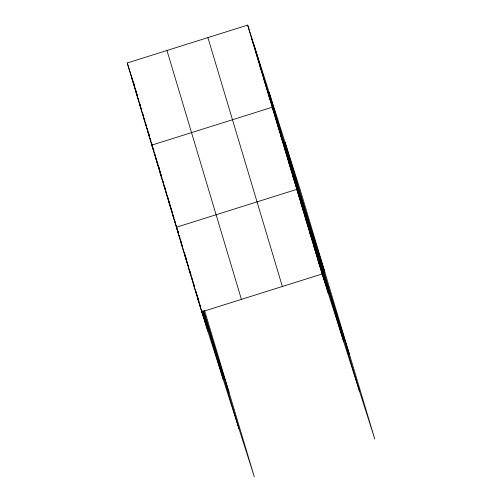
<?xml version="1.0" encoding="UTF-8"?>
<svg xmlns="http://www.w3.org/2000/svg" width="502" height="502" viewBox="0 0 502 502"><rect width="100%" height="100%" fill="white"/><g stroke="black" fill="none" stroke-linecap="round" stroke-linejoin="round"><path stroke-width="0.75" d="M204.465 310.142L254.345 476.9L201.678 311.867L127.232 62.982L247.655 25.1L300.322 190.132L374.768 439.018L322.102 273.992L247.655 25.1M201.678 311.867L322.102 273.992M251.753 38.792L257.934 58.157M255.844 52.478L262.025 71.849M259.942 66.17L266.123 85.535M264.033 79.856L270.214 99.227M268.131 93.548L274.312 112.912M324.888 272.266L272.222 107.233L151.799 145.116L156.317 159.266M276.32 120.926L282.5 140.29M280.411 134.611L286.592 153.982M284.508 148.303L290.689 167.668M288.6 161.989L294.781 181.36M292.697 175.681L298.878 195.046M349.455 354.399L296.789 189.367L176.365 227.249L181.36 242.893M301.005 203.473L307.186 222.838M305.229 217.573L311.409 236.944M309.445 231.679L315.626 251.044M313.662 245.785L319.843 265.15M317.879 259.885L324.06 279.256M127.232 62.982L133.174 81.6M134.806 86.72L133.645 83.075L134.705 86.67M131.329 76.668L137.272 95.292L136.644 93.152M135.421 90.36L141.363 108.984M139.518 104.046L144.745 120.436M143.61 117.738L149.314 135.615M147.707 131.424L153.888 150.795L153.242 148.63M159.372 168.854L158.212 165.208L161.857 177.451M155.896 158.801L161.839 177.426M159.987 172.493L165.93 191.118M164.085 186.179L170.027 204.803M168.176 199.871L173.88 217.749M172.274 213.557L178.455 232.928L177.808 230.763M181.831 244.38L182.546 246.614M203.003 310.707L229.031 392.275M180.582 241.349L186.531 259.973L184.322 252.556M184.805 255.455L190.986 274.826L189.875 271.111M189.022 269.561L194.487 286.692L193.872 284.471M193.239 283.661L198.943 301.539M197.455 297.768L203.636 317.132M284.985 142.06L359.426 390.951M269.179 92.537L343.619 341.429M253.836 44.471L328.283 293.356M207.916 37.6L282.362 286.491M166.971 50.482L241.418 299.368M203.781 311.064L239.002 428.833M202.77 311.014L223.195 379.305M135.138 88.114L136.218 91.715M138.157 98.197L138.803 100.362M139.663 103.243L140.309 105.401M142.681 113.326L143.327 115.491M144.187 118.372L144.833 120.53M145.699 123.417L146.346 125.575M147.205 128.456L147.852 130.62M148.711 133.501L149.358 135.665M150.224 138.546L150.87 140.704M151.73 143.591L152.376 145.749M154.748 153.675L155.827 157.277M156.254 158.72L157.979 164.48M162.723 180.331L163.796 183.933M164.229 185.376L165.309 188.978M166.168 191.858L166.815 194.023M167.248 195.46L168.327 199.062M168.754 200.505L169.833 204.107M170.266 205.55L171.339 209.152M171.772 210.589L172.418 212.754M173.278 215.634L173.924 217.799M174.79 220.679L175.436 222.838M176.296 225.724L176.942 227.883M179.314 235.808L179.961 237.967M180.82 240.853L181.467 243.012M186.763 260.72L187.434 262.948M187.873 264.428L188.539 266.656M191.871 277.794L192.981 281.503M195.868 291.154L198.974 301.545M199.419 303.032L200.53 306.741M201.421 309.709L207.859 331.238"/></g></svg>
